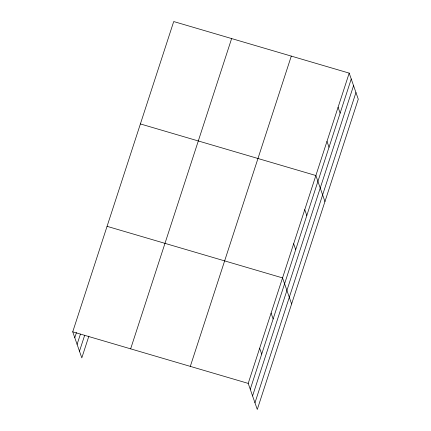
<?xml version="1.0" encoding="UTF-8"?>
<svg xmlns="http://www.w3.org/2000/svg" width="431" height="431" viewBox="0 0 431 431"><rect width="100%" height="100%" fill="white"/><g stroke="black" fill="none" stroke-linecap="round" stroke-linejoin="round"><path stroke-width="0.65" d="M88.878 336.137L81.804 357.875L72.731 331.827L173.72 21.55L349.196 73.125L358.269 99.173L257.28 409.45L248.208 383.401L349.196 73.125M74.778 337.699L76.443 332.587M77.095 344.358L80.425 334.127M79.482 351.217L84.686 335.232M130.641 348.851L231.63 38.569M190.303 366.382L291.291 56.105M250.255 389.274L351.243 78.997M252.571 395.933L353.56 85.656M254.963 402.791L355.952 92.514M140.393 123.939L315.875 175.519L324.942 201.563M107.066 226.334L282.547 277.909L291.615 303.957M72.731 331.827L248.208 383.401M338.087 107.254L340.134 113.127M326.984 141.384L329.025 147.257M304.765 209.649L306.807 215.522M293.656 243.779L295.698 249.651M271.099 313.073L273.146 318.945M259.656 348.237L261.703 354.11"/></g></svg>
